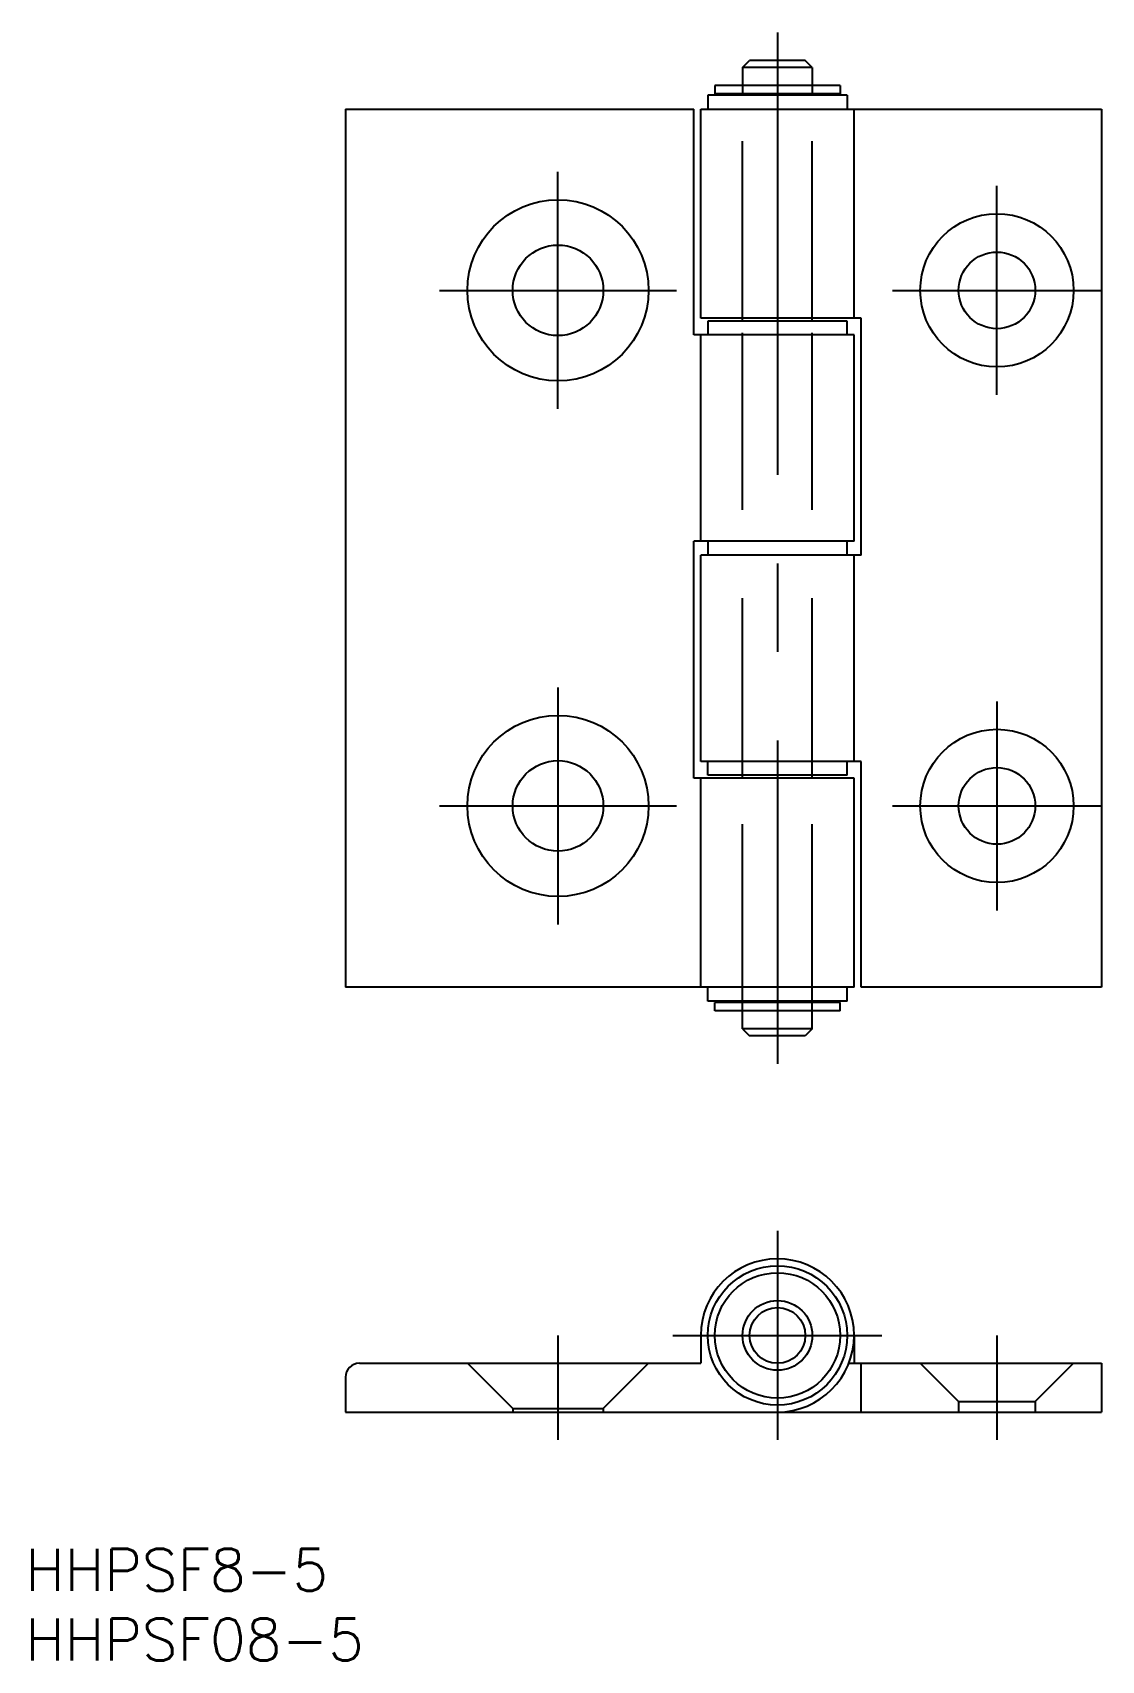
# Model space of a CAD drawing. Extents: x -53 to 23, y -23 to 93.
import ezdxf

# ---------------------------------------------------------------- set-up
doc = ezdxf.new("R2010")
doc.units = 0
doc.linetypes.add('CENTER', pattern=[50.8, 31.75, -6.35, 6.35, -6.35])
doc.linetypes.add('DASHED', pattern=[19.05, 12.7, -6.35])
doc.layers.get('0').update_dxf_attribs({"linetype": 'CONTINUOUS'})
doc.layers.add('CENTER', color=1, linetype='CENTER')
doc.styles.get("Standard").update_dxf_attribs({"font": 'txt.shx', "height": 3, "bigfont": 'bigfont.shx'})

msp = doc.modelspace()

# ---------------------------------------------------------------- linework, layer by layer
at = {"color": 7, "linetype": 'CONTINUOUS'}
for p, q in [((-2.5, 91), (-2, 91.5)), ((2, 91.5), (-2, 91.5)), ((2.5, 91), (2, 91.5)), ((2.5, 91), (-2.5, 91)), ((-2.5, 91), (-2.5, 89.7)), ((2.5, 91), (2.5, 89.7)), ((-5, 89), (-5, 88)), ((5, 89), (-5, 89)), ((4.5, 89.7), (-4.5, 89.7)), ((-4.5, 89.7), (-4.5, 89.1)), ((4.5, 89.1), (-4.5, 89.1)), ((-2.5, 89.1), (-2.5, 89)), ((2.5, 89.1), (2.5, 89)), ((4.5, 89.7), (4.5, 89.1)), ((5, 89), (5, 88)), ((-31, 88), (-6, 88)), ((-31, 88), (-31, 25)), ((-6, 71.8), (-6, 88)), ((-5.5, 88), (23.25, 88)), ((-5.5, 73), (-5.5, 88)), ((5.5, 73), (5.5, 88)), ((23.25, 88), (23.25, 25)), ((6, 73), (-5.5, 73)), ((5, 72.8), (-5, 72.8)), ((-5, 72.8), (-5, 71.8)), ((-2.5, 72.8), (-2.5, 73)), ((2.5, 72.8), (2.5, 73)), ((5, 71.8), (5, 72.8)), ((6, 56), (6, 73)), ((5.5, 71.8), (-6, 71.8)), ((-5.5, 57), (-5.5, 71.8)), ((5.5, 57), (5.5, 71.8)), ((-6, 40), (-6, 57)), ((5.5, 57), (-6, 57)), ((-5, 57), (-5, 56)), ((5, 56), (5, 57)), ((-5.5, 41.2), (-5.5, 56)), ((6, 56), (-5.5, 56)), ((5.5, 41.2), (5.5, 56)), ((6, 41.2), (-5.5, 41.2)), ((-5, 40.2), (-5, 41.2)), ((5, 40.2), (5, 41.2)), ((6, 25), (6, 41.2)), ((5.5, 40), (-6, 40)), ((-5.5, 25), (-5.5, 40)), ((5, 40.2), (-5, 40.2)), ((-2.5, 40), (-2.5, 40.2)), ((2.5, 40), (2.5, 40.2)), ((5.5, 25), (5.5, 40)), ((5.5, 25), (-31, 25)), ((-5, 24), (-5, 25)), ((5, 24), (5, 25)), ((23.25, 25), (6, 25)), ((5, 24), (-5, 24)), ((4.5, 23.9), (-4.5, 23.9)), ((-4.5, 23.3), (-4.5, 23.9)), ((-2.5, 23.9), (-2.5, 24)), ((2.5, 23.9), (2.5, 24)), ((4.5, 23.3), (4.5, 23.9)), ((4.5, 23.3), (-4.5, 23.3)), ((-2.5, 22), (-2.5, 23.3)), ((2.5, 22), (2.5, 23.3)), ((2.5, 22), (-2.5, 22)), ((-2.5, 22), (-2, 21.5)), ((2, 21.5), (-2, 21.5)), ((2.5, 22), (2, 21.5)), ((-5.5, 0), (-5.5, -2)), ((5.5, 0), (5.5, -2)), ((-30, -2), (-5.5, -2)), ((5.12, -2), (23.25, -2)), ((6, -5.5), (6, -2)), ((23.25, -2), (23.25, -5.5)), ((-31, -3), (-31, -5.5)), ((-31, -5.5), (23.25, -5.5))]:
    msp.add_line(p, q, dxfattribs=at)
at = {"color": 3, "linetype": 'DASHED'}
for p, q in [((-2.5, 89.7), (-2.5, 89.1)), ((-2.5, 73), (-2.5, 89)), ((2.5, 89.7), (2.5, 89.1)), ((2.5, 73), (2.5, 89.05)), ((-2.5, 40.2), (-2.5, 72.8)), ((2.5, 40.2), (2.5, 72.8)), ((-2.5, 24), (-2.5, 40)), ((2.5, 24), (2.5, 40)), ((-2.5, 23.3), (-2.5, 23.9)), ((2.5, 23.3), (2.5, 23.9)), ((-22.25, -2), (-19, -5.25)), ((-9.25, -2), (-12.5, -5.25)), ((10.25, -2), (13, -4.75)), ((21.25, -2), (18.5, -4.75)), ((-19, -5.25), (-12.5, -5.25)), ((-19, -5.25), (-19, -5.5)), ((-12.5, -5.25), (-12.5, -5.5)), ((13, -4.75), (18.5, -4.75)), ((13, -4.75), (13, -5.5)), ((18.5, -4.75), (18.5, -5.5))]:
    msp.add_line(p, q, dxfattribs=at)
at = {"color": 7, "linetype": 'CONTINUOUS'}
for centre, radius in [((-15.75, 75), 6.5), ((15.75, 75), 5.5), ((-15.75, 75), 3.25), ((15.75, 75), 2.75), ((-15.75, 38), 6.5), ((15.75, 38), 5.5), ((-15.75, 38), 3.25), ((15.75, 38), 2.75), ((0, 0), 5), ((0, 0), 4.5), ((0, 0), 2.5), ((0, 0), 2)]:
    msp.add_circle(centre, radius, dxfattribs=at)
for centre, radius, start in [((0, 0), 5.5, 270), ((-30, -3), 1, 90)]:
    msp.add_arc(centre, radius, start, 180, dxfattribs=at)
at = {"layer": 'CENTER', "color": 1, "linetype": 'CENTER'}
for p, q in [((0, 93.5), (0, 19.5)), ((-15.75, 66.5), (-15.75, 83.5)), ((15.75, 67.5), (15.75, 82.5)), ((-24.25, 75), (-7.25, 75)), ((8.25, 75), (23.25, 75)), ((-15.75, 46.5), (-15.75, 29.5)), ((15.75, 45.5), (15.75, 30.5)), ((-24.25, 38), (-7.25, 38)), ((8.25, 38), (23.25, 38)), ((0, 7.5), (0, -7.5)), ((-15.75, 0), (-15.75, -7.5)), ((-7.5, 0), (7.5, 0)), ((15.75, 0), (15.75, -7.5))]:
    msp.add_line(p, q, dxfattribs=at)

# ---------------------------------------------------------------- texts
at = {"color": 7, "linetype": 'CONTINUOUS'}
for s, p in [('HHPSF8-5', (-53.97, -18.32)), ('HHPSF08-5', (-53.97, -23.32))]:
    msp.add_text(s, height=3, dxfattribs=at).set_placement(p)

doc.saveas('drawing.dxf')
